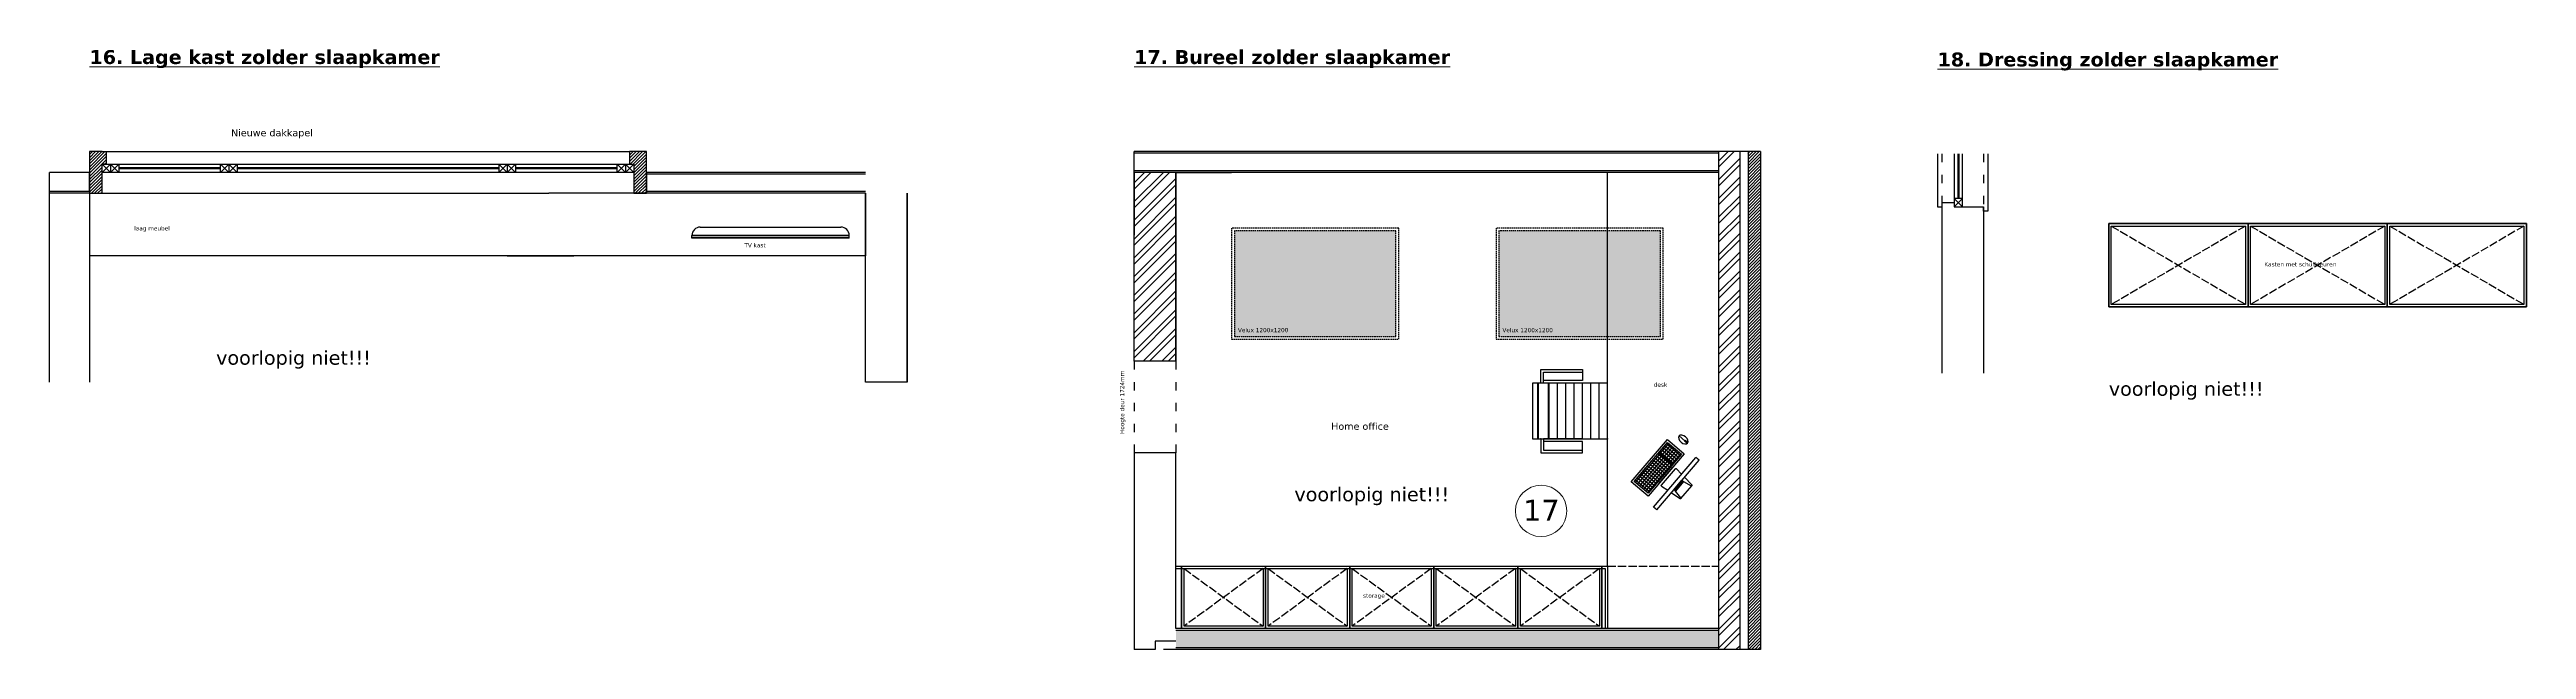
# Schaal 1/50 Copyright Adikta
# Model space of a CAD drawing. Header units: millimetres. Extents: x -153917 to -31303, y -39726 to 31262.
# Drawn here: x -153917 to -136125, y -19322 to -15008 of the extents above; entities that cross this region are included whole.
import ezdxf

# ---------------------------------------------------------------- set-up
doc = ezdxf.new("R2010")
doc.units = ezdxf.units.MM
doc.header["$LTSCALE"] = 5
for name, pattern in [('ACAD_ISO02W100', [15, 12, -3]), ('ACAD_ISO03W100', [30, 12, -18]), ('ACISOWELD', [3, 2, -1])]:
    doc.linetypes.add(name, pattern=pattern)
for name, color, linetype in [('invulling muren', 252, 'Continuous'), ('Meubel', 8, 'Continuous'), ('Meubels', 8, 'Continuous'), ('muren', 7, 'Continuous'), ('ramen', 8, 'Continuous'), ('Tekst', 7, 'Continuous')]:
    doc.layers.add(name, color=color, linetype=linetype)
doc.layers.add('Nummering schrijnwerkerij', color=80, linetype='Continuous', lineweight=0)
doc.layers.add('verre', color=4, linetype='Continuous', lineweight=0)
doc.layers.add('TV', color=7, linetype='Continuous', true_color=0x4a7369)
doc.styles.add('Arial', font='txt.shx')
pattern_1 = [(45, (27054.98, -39858.04), (-67.35192, 67.35192), []), (45, (27099.885, -39858.04), (-67.35192, 67.35192), [])]
pattern_2 = [(0, (-20296.243, 29.459), (0, 19.05), []), (90, (-20296.243, 29.459), (-19.05, 1e-15), [])]

# ---------------------------------------------------------------- blocks, each defined once
blk = doc.blocks.new('bbureaustoel1')
at = {"layer": 'Meubels'}
for p, q in [((-400, 540), (-400, 0)), ((0, 540), (-400, 540)), ((0, 0), (0, 540)), ((-500, 480), (-500, 180)), ((-400, 480), (-500, 480)), ((-400, 460), (-480, 460)), ((-480, 460), (-480, 180)), ((-420, 180), (-420, 460)), ((-400, 500), (0, 500)), ((-400, 495), (0, 495)), ((-400, 180), (-400, 460)), ((-400, 425), (0, 425)), ((-400, 420), (0, 420)), ((-400, 360), (0, 360)), ((0, 180), (0, 480)), ((0, 480), (100, 480)), ((0, 460), (80, 460)), ((20, 180), (20, 460)), ((80, 460), (80, 180)), ((100, 480), (100, 180)), ((-500, 180), (-420, 180)), ((-400, 300), (0, 300)), ((-400, 240), (0, 240)), ((-400, 180), (0, 180)), ((100, 180), (20, 180)), ((-400, 120), (0, 120)), ((-400, 60), (0, 60)), ((-400, 0), (0, 0))]:
    blk.add_line(p, q, dxfattribs=at)
for p in [(-400, 480), (-400, 420), (-400, 360), (-400, 300), (-400, 240), (-400, 180), (-400, 120), (-400, 60), (-400, 0)]:
    blk.add_point(p, dxfattribs=at)
blk = doc.blocks.new('bureaustoel')
at = {"layer": 'Meubels'}
blk.add_blockref('bbureaustoel1', (200, -540), dxfattribs=at)
blk = doc.blocks.new('computer bovenaanzicht')
at = {"layer": 'Meubel'}
h = blk.add_hatch(dxfattribs=at)
h.set_pattern_fill('NET', color=256, scale=6, style=0)
h.set_pattern_definition(pattern_2)
h.paths.add_polyline_path([(21, 25), (21, 15), (85, 15), (85, 145), (-185, 145), (-185, 15), (-129, 15), (-129, 25)])
h = blk.add_hatch(dxfattribs=at)
h.set_pattern_fill('NET', color=256, scale=6, style=0)
h.set_pattern_definition(pattern_2)
h.paths.add_polyline_path([(185, 145), (90, 145), (90, 15), (185, 15)])
for p, q in [((-235, 270), (235, 270)), ((-235, 270), (-235, 240)), ((-235, 240), (235, 240)), ((-82, 186), (-76, 240)), ((-77, 180), (77, 180)), ((-73, 270), (-65, 345)), ((-61, 350), (61, 350)), ((-56, 346), (-45, 285)), ((-45, 278), (45, 278)), ((45, 285), (56, 346)), ((65, 345), (73, 270)), ((76, 240), (82, 186)), ((235, 270), (235, 240)), ((185, 145), (-185, 145)), ((-185, 145), (-185, 15)), ((-185, 15), (185, 15)), ((-77, 160), (77, 160)), ((85, 15), (85, 145)), ((90, 15), (90, 145)), ((185, 15), (185, 145)), ((274, 116), (274, 128)), ((274, 101), (274, 48))]:
    blk.add_line(p, q, dxfattribs=at)
for points in [[(-45, 270), (45, 270), (45, 285), (-45, 285)], [(-200, 0), (200, 0), (200, 160), (-200, 160)], [(-129, 15), (21, 15), (21, 25), (-129, 25)], [(271, 101), (278, 101), (278, 116), (271, 116)], [(272, 102), (277, 102), (277, 115), (272, 115)]]:
    blk.add_lwpolyline(points, close=True, dxfattribs=at)
for centre, start, end in [((-77, 185), 174.1226, 270), ((-61, 345), 17.1027, 174.1226), ((61, 345), 5.8774, 162.8973), ((77, 185), 270, 5.8774)]:
    blk.add_arc(centre, 5, start, end, dxfattribs=at)
blk.add_ellipse((274, 88), major_axis=(0, 40), ratio=0.625, dxfattribs=at)

msp = doc.modelspace()

# ---------------------------------------------------------------- hatches: boundary and pattern name
at = {"layer": 'invulling muren'}
h = msp.add_hatch(dxfattribs=at)
h.set_pattern_fill('ANSI31', color=1, scale=5)
h.set_pattern_definition([(45, (-149706.635, -15881.817), (-11.22532, 11.22532), [])])
h.paths.add_polyline_path([(-149629.537, -15742.034), (-149719.537, -15742.034), (-149749.537, -15742.034), (-149749.537, -15832.034), (-149719.537, -15832.034), (-149719.537, -16042.034), (-149629.537, -16042.034)])
h.paths.add_polyline_path([(-153509.537, -15742.034), (-153539.537, -15742.034), (-153629.537, -15742.034), (-153629.537, -16042.034), (-153539.537, -16042.034), (-153539.537, -15832.034), (-153509.537, -15832.034)])
h = msp.add_hatch(dxfattribs=at)
h.set_pattern_fill('ANSI32', color=256, scale=10)
h.set_pattern_definition(pattern_1)
h.paths.add_polyline_path([(-141925.456, -19322.034), (-141775.456, -19322.034), (-141775.456, -15742.034), (-141925.456, -15742.034)])
h = msp.add_hatch(dxfattribs=at)
h.set_pattern_fill('ANSI31', color=256, scale=5)
h.set_pattern_definition([(45, (27054.984, -39858.043), (-11.2253202, 11.2253202), [])])
h.paths.add_polyline_path([(-141625.456, -15742.034), (-141715.456, -15742.034), (-141715.456, -19322.034), (-141625.456, -19322.034)])
h = msp.add_hatch(dxfattribs=at)
h.set_pattern_fill('ANSI32', color=256, scale=10)
h.set_pattern_definition(pattern_1)
h.paths.add_polyline_path([(-145825.456, -15892.034), (-146125.456, -15892.034), (-146125.456, -17249.034), (-145825.456, -17249.034)])
h = msp.add_hatch(dxfattribs=at)
h.set_pattern_fill('HONEY', color=256, scale=10)
h.set_pattern_definition([(0, (27054.984, -39858.043), (47.625, 27.4963064), [31.75, -63.5]), (120, (27054.984, -39858.043), (-47.625, 27.4963066), [31.75, -63.5]), (60, (27054.984, -39858.043), (1e-07, 54.992613), [-63.5, 31.75])])
h.paths.add_polyline_path([(-145825.456, -19184.534), (-145825.456, -19309.534), (-141925.456, -19309.534), (-141925.456, -19184.534)])
at = {"layer": 'ramen', "true_color": 0xb6d2d2, "transparency": 33554490}
h = msp.add_hatch(color=9, dxfattribs=at)
h.dxf.hatch_style = 1
h.paths.add_polyline_path([(-145405.456, -16312.034), (-145405.456, -17072.034), (-144245.456, -17072.034), (-144245.456, -16312.034)])
h = msp.add_hatch(color=9, dxfattribs=at)
h.dxf.hatch_style = 1
h.paths.add_polyline_path([(-143505.456, -16312.034), (-143505.456, -17072.034), (-142345.456, -17072.034), (-142345.456, -16312.034)])
at = {"layer": 'TV'}
msp.add_hatch(color=256, dxfattribs=at).paths.add_polyline_path([(-149302.157, -16360.034), (-149302.157, -16365.034), (-148172.157, -16365.034), (-148172.157, -16360.034)])

# ---------------------------------------------------------------- linework, layer by layer
at = {"layer": 'Meubel'}
for p, q in [((-146125.456, -15892.034), (-146125.456, -16342.034)), ((-142725.456, -18722.034), (-142725.456, -15892.034)), ((-148496.537, -16042.034), (-148896.537, -16042.034)), ((-148056.537, -16042.034), (-148056.537, -16492.034)), ((-148172.157, -16345.034), (-149302.157, -16345.034)), ((-149302.157, -16365.034), (-149302.157, -16345.034)), ((-149302.157, -16365.034), (-149302.157, -16345.034)), ((-148172.157, -16360.034), (-149302.157, -16360.034)), ((-148172.157, -16365.034), (-149302.157, -16365.034)), ((-149242.157, -16285.034), (-148232.157, -16285.034)), ((-148172.157, -16365.034), (-148172.157, -16345.034)), ((-136124.639, -16259.47), (-139124.639, -16259.47)), ((-139124.639, -16259.47), (-139124.639, -16859.47)), ((-136124.639, -16259.47), (-139124.639, -16259.47)), ((-139124.639, -16259.47), (-139124.639, -16859.47)), ((-138124.639, -16259.47), (-138124.639, -16859.47)), ((-138124.639, -16259.47), (-138124.639, -16859.47)), ((-138124.639, -16259.47), (-138124.639, -16859.47)), ((-138124.639, -16259.47), (-138124.639, -16859.47)), ((-137124.639, -16859.47), (-137124.639, -16259.47)), ((-137124.639, -16259.47), (-137124.639, -16859.47)), ((-137124.639, -16259.47), (-137124.639, -16859.47)), ((-137124.639, -16859.47), (-137124.639, -16259.47)), ((-137124.639, -16259.47), (-137124.639, -16859.47)), ((-137124.639, -16259.47), (-137124.639, -16859.47)), ((-136124.639, -16859.47), (-136124.639, -16259.47)), ((-136124.639, -16259.47), (-136124.639, -16859.47)), ((-136124.639, -16859.47), (-136124.639, -16259.47)), ((-136124.639, -16259.47), (-136124.639, -16859.47)), ((-148056.537, -16492.034), (-153629.537, -16492.034)), ((-150629.537, -16492.034), (-150589.537, -16492.034)), ((-150589.537, -16492.034), (-150189.537, -16492.034)), ((-150189.537, -16492.034), (-150149.537, -16492.034)), ((-148496.537, -16492.034), (-148536.537, -16492.034)), ((-148096.537, -16492.034), (-148496.537, -16492.034)), ((-148056.537, -16492.034), (-148096.537, -16492.034)), ((-139124.639, -16859.47), (-136124.639, -16859.47)), ((-139124.639, -16859.47), (-136124.639, -16859.47)), ((-145825.456, -19172.034), (-145825.456, -18722.034)), ((-145825.456, -18722.034), (-142725.456, -18722.034)), ((-145825.456, -18722.034), (-145785.456, -18722.034)), ((-145825.456, -18740.034), (-142743.456, -18740.034)), ((-145785.456, -18722.034), (-145785.456, -19172.034)), ((-145181.456, -18722.034), (-145181.456, -19172.034)), ((-144577.456, -18722.034), (-144577.456, -19172.034)), ((-143973.456, -18722.034), (-143973.456, -19172.034)), ((-143369.456, -18722.034), (-143369.456, -19172.034)), ((-142765.456, -19172.034), (-142765.456, -18722.034)), ((-142743.456, -18740.034), (-142743.456, -19172.034)), ((-142725.456, -18722.034), (-142725.456, -19172.034)), ((-142725.456, -19172.034), (-142765.456, -19172.034))]:
    msp.add_line(p, q, dxfattribs=at)
at = {"layer": 'Meubel', "linetype": 'ACAD_ISO02W100'}
for p, q in [((-139106.639, -16277.47), (-138142.639, -16841.47)), ((-138142.639, -16277.47), (-139106.639, -16841.47)), ((-139106.639, -16277.47), (-138142.639, -16841.47)), ((-138142.639, -16277.47), (-139106.639, -16841.47)), ((-138106.639, -16277.47), (-137142.639, -16841.47)), ((-137142.639, -16277.47), (-138106.639, -16841.47)), ((-138106.639, -16277.47), (-137142.639, -16841.47)), ((-137142.639, -16277.47), (-138106.639, -16841.47)), ((-137106.639, -16277.47), (-136142.639, -16841.47)), ((-136142.639, -16277.47), (-137106.639, -16841.47)), ((-137106.639, -16277.47), (-136142.639, -16841.47)), ((-136142.639, -16277.47), (-137106.639, -16841.47)), ((-145767.456, -18740.034), (-145199.456, -19154.034)), ((-145199.456, -18740.034), (-145767.456, -19154.034)), ((-145163.456, -18740.034), (-144595.456, -19154.034)), ((-144595.456, -18740.034), (-145163.456, -19154.034)), ((-144559.456, -18740.034), (-143991.456, -19154.034)), ((-143991.456, -18740.034), (-144559.456, -19154.034)), ((-143955.456, -18740.034), (-143387.456, -19154.034)), ((-143387.456, -18740.034), (-143955.456, -19154.034)), ((-143351.456, -18740.034), (-142783.456, -19154.034)), ((-142783.456, -18740.034), (-143351.456, -19154.034)), ((-142725.456, -18722.034), (-141925.456, -18722.034))]:
    msp.add_line(p, q, dxfattribs=at)
at = {"layer": 'Meubel'}
for points in [[(-139124.639, -16259.47), (-138124.639, -16259.47), (-138124.639, -16859.47), (-139124.639, -16859.47)], [(-139124.639, -16259.47), (-138124.639, -16259.47), (-138124.639, -16859.47), (-139124.639, -16859.47)], [(-139106.639, -16277.47), (-138142.639, -16277.47), (-138142.639, -16841.47), (-139106.639, -16841.47)], [(-139106.639, -16277.47), (-138142.639, -16277.47), (-138142.639, -16841.47), (-139106.639, -16841.47)], [(-138124.639, -16259.47), (-137124.639, -16259.47), (-137124.639, -16859.47), (-138124.639, -16859.47)], [(-138124.639, -16259.47), (-137124.639, -16259.47), (-137124.639, -16859.47), (-138124.639, -16859.47)], [(-138106.639, -16277.47), (-137142.639, -16277.47), (-137142.639, -16841.47), (-138106.639, -16841.47)], [(-138106.639, -16277.47), (-137142.639, -16277.47), (-137142.639, -16841.47), (-138106.639, -16841.47)], [(-137124.639, -16259.47), (-136124.639, -16259.47), (-136124.639, -16859.47), (-137124.639, -16859.47)], [(-137124.639, -16259.47), (-136124.639, -16259.47), (-136124.639, -16859.47), (-137124.639, -16859.47)], [(-137106.639, -16277.47), (-136142.639, -16277.47), (-136142.639, -16841.47), (-137106.639, -16841.47)], [(-137106.639, -16277.47), (-136142.639, -16277.47), (-136142.639, -16841.47), (-137106.639, -16841.47)], [(-145785.456, -18722.034), (-145181.456, -18722.034), (-145181.456, -19172.034), (-145785.456, -19172.034)], [(-145767.456, -18740.034), (-145199.456, -18740.034), (-145199.456, -19154.034), (-145767.456, -19154.034)], [(-145181.456, -18722.034), (-144577.456, -18722.034), (-144577.456, -19172.034), (-145181.456, -19172.034)], [(-145163.456, -18740.034), (-144595.456, -18740.034), (-144595.456, -19154.034), (-145163.456, -19154.034)], [(-144577.456, -18722.034), (-143973.456, -18722.034), (-143973.456, -19172.034), (-144577.456, -19172.034)], [(-144559.456, -18740.034), (-143991.456, -18740.034), (-143991.456, -19154.034), (-144559.456, -19154.034)], [(-143973.456, -18722.034), (-143369.456, -18722.034), (-143369.456, -19172.034), (-143973.456, -19172.034)], [(-143955.456, -18740.034), (-143387.456, -18740.034), (-143387.456, -19154.034), (-143955.456, -19154.034)], [(-143369.456, -18722.034), (-142765.456, -18722.034), (-142765.456, -19172.034), (-143369.456, -19172.034)], [(-143351.456, -18740.034), (-142783.456, -18740.034), (-142783.456, -19154.034), (-143351.456, -19154.034)]]:
    msp.add_lwpolyline(points, close=True, dxfattribs=at)
for centre, start, end in [((-149242.157, -16345.034), 90, 180), ((-148232.157, -16345.034), 0, 90)]:
    msp.add_arc(centre, 60, start, end, dxfattribs=at)
at = {"layer": 'muren'}
for p, q in [((-153539.537, -15742.034), (-153629.537, -15742.034)), ((-153629.537, -15742.034), (-153629.537, -16042.034)), ((-153539.537, -15742.034), (-149749.537, -15742.034)), ((-153539.537, -15742.034), (-153509.537, -15742.034)), ((-153539.537, -16042.034), (-153539.537, -15832.034)), ((-153509.537, -15832.034), (-153539.537, -15832.034)), ((-153509.537, -15742.034), (-153509.537, -15832.034)), ((-149719.537, -15742.034), (-149749.537, -15742.034)), ((-149749.537, -15742.034), (-149749.537, -15832.034)), ((-149749.537, -15832.034), (-149719.537, -15832.034)), ((-149629.537, -15742.034), (-149719.537, -15742.034)), ((-149719.537, -15832.034), (-149719.537, -16042.034)), ((-149629.537, -16042.034), (-149629.537, -15742.034)), ((-149629.537, -16042.034), (-149629.537, -15742.034)), ((-141625.456, -15742.034), (-146125.456, -15742.034)), ((-146125.456, -15892.034), (-146125.456, -15742.034)), ((-141925.456, -15754.534), (-146125.456, -15754.534)), ((-141925.456, -19322.034), (-141925.456, -15742.034)), ((-141775.456, -15742.034), (-141775.456, -19322.034)), ((-141715.456, -15742.034), (-141715.456, -19322.034)), ((-141625.456, -15742.034), (-141625.456, -19322.034)), ((-140354.649, -15759.47), (-140354.649, -15759.47)), ((-153629.537, -15892.034), (-153916.537, -15892.034)), ((-153916.537, -16042.034), (-153916.537, -15892.034)), ((-153629.537, -16029.534), (-153629.537, -15892.034)), ((-153629.537, -15892.034), (-153629.537, -16042.034)), ((-148056.537, -15892.034), (-149629.537, -15892.034)), ((-149629.537, -15892.034), (-149629.537, -16042.034)), ((-148056.537, -15904.534), (-149629.537, -15904.534)), ((-141925.456, -15879.534), (-146125.456, -15879.534)), ((-141925.456, -15892.034), (-146125.456, -15892.034)), ((-146125.456, -17249.034), (-146125.456, -15892.034)), ((-145825.456, -17249.034), (-145825.456, -15892.034)), ((-145825.456, -15892.034), (-145825.456, -17249.034)), ((-153629.537, -16029.534), (-153916.537, -16029.534)), ((-153629.537, -16042.034), (-153916.537, -16042.034)), ((-153916.537, -17399.034), (-153916.537, -16042.034)), ((-153629.537, -16042.034), (-153629.537, -17399.034)), ((-153629.537, -16042.034), (-153539.537, -16042.034)), ((-153539.537, -16042.034), (-150329.537, -16042.034)), ((-148056.537, -16042.034), (-150329.537, -16042.034)), ((-149719.537, -16042.034), (-149629.537, -16042.034)), ((-148056.537, -16029.534), (-149629.537, -16029.534)), ((-148056.537, -17399.034), (-148056.537, -16042.034)), ((-147756.537, -17399.034), (-147756.537, -16042.034)), ((-147756.537, -16042.034), (-147756.537, -17399.034)), ((-140324.639, -16109.47), (-140324.639, -17335.814)), ((-140324.639, -16109.47), (-140234.639, -16109.47)), ((-140324.639, -16109.47), (-140324.639, -17335.814)), ((-140324.639, -16109.47), (-140234.639, -16109.47)), ((-140234.639, -16109.47), (-140234.639, -16139.47)), ((-140234.639, -16109.47), (-140234.639, -16139.47)), ((-140234.639, -16139.47), (-140024.639, -16139.47)), ((-140234.639, -16139.47), (-140024.639, -16139.47)), ((-140024.639, -16139.47), (-140024.639, -17335.814)), ((-140024.639, -16139.47), (-140024.639, -17335.814)), ((-145825.456, -17249.034), (-146125.456, -17249.034)), ((-147756.537, -17399.034), (-148056.537, -17399.034)), ((-145825.456, -17909.034), (-146125.456, -17909.034)), ((-146125.456, -17909.034), (-146125.456, -19322.034)), ((-145825.456, -18272.034), (-145825.456, -17909.034)), ((-145825.456, -19172.034), (-145825.456, -17909.034)), ((-141925.456, -19172.034), (-145825.456, -19172.034)), ((-141925.456, -19184.534), (-145825.456, -19184.534)), ((-145975.456, -19322.034), (-146125.456, -19322.034)), ((-145915.456, -19262.034), (-145975.456, -19262.034)), ((-145975.456, -19262.034), (-145975.456, -19322.034)), ((-145825.456, -19262.034), (-145915.456, -19262.034)), ((-145825.456, -19322.034), (-145915.456, -19322.034)), ((-141925.456, -19309.534), (-145825.456, -19309.534)), ((-141625.456, -19322.034), (-145825.456, -19322.034))]:
    msp.add_line(p, q, dxfattribs=at)
at = {"layer": 'muren', "linetype": 'ACAD_ISO03W100'}
for p, q in [((-140324.639, -15759.47), (-140324.639, -16109.47)), ((-140324.639, -15759.47), (-140324.639, -16109.47)), ((-140024.639, -15759.47), (-140024.639, -16139.47)), ((-140024.639, -15759.47), (-140024.639, -16139.47)), ((-146125.456, -17249.034), (-146125.456, -17909.034)), ((-145825.456, -17249.034), (-145825.456, -17909.034))]:
    msp.add_line(p, q, dxfattribs=at)
at = {"layer": 'Nummering schrijnwerkerij'}
msp.add_circle((-143202.307, -18326.046), 184.725, dxfattribs=at)
at = {"layer": 'ramen'}
for p, q in [((-153539.537, -15832.034), (-149719.537, -15832.034)), ((-153539.537, -15892.034), (-153539.537, -15832.034)), ((-153539.537, -15832.034), (-153479.537, -15832.034)), ((-153479.537, -15892.034), (-153539.537, -15832.034)), ((-153539.537, -15892.034), (-153479.537, -15832.034)), ((-153479.537, -15832.034), (-153479.537, -15892.034)), ((-153479.537, -15832.034), (-153419.537, -15832.034)), ((-153419.537, -15892.034), (-153479.537, -15832.034)), ((-153479.537, -15892.034), (-153419.537, -15832.034)), ((-153419.537, -15832.034), (-153419.537, -15892.034)), ((-153419.537, -15832.034), (-153419.537, -15892.034)), ((-152689.537, -15892.034), (-152689.537, -15832.034)), ((-152629.537, -15892.034), (-152689.537, -15832.034)), ((-152689.537, -15892.034), (-152629.537, -15832.034)), ((-152629.537, -15832.034), (-152629.537, -15892.034)), ((-152629.537, -15832.034), (-152629.537, -15892.034)), ((-152569.537, -15892.034), (-152629.537, -15832.034)), ((-152629.537, -15892.034), (-152569.537, -15832.034)), ((-152569.537, -15832.034), (-152569.537, -15892.034)), ((-152569.537, -15832.034), (-152569.537, -15892.034)), ((-150629.537, -15892.034), (-150689.537, -15832.034)), ((-150689.537, -15892.034), (-150629.537, -15832.034)), ((-150689.537, -15832.034), (-150689.537, -15892.034)), ((-150629.537, -15832.034), (-150629.537, -15892.034)), ((-150569.537, -15892.034), (-150629.537, -15832.034)), ((-150629.537, -15892.034), (-150569.537, -15832.034)), ((-150569.537, -15832.034), (-150569.537, -15892.034)), ((-150569.537, -15832.034), (-150569.537, -15892.034)), ((-149839.537, -15892.034), (-149839.537, -15832.034)), ((-149779.537, -15892.034), (-149839.537, -15832.034)), ((-149839.537, -15892.034), (-149779.537, -15832.034)), ((-149779.537, -15832.034), (-149779.537, -15892.034)), ((-149719.537, -15892.034), (-149779.537, -15832.034)), ((-149779.537, -15892.034), (-149719.537, -15832.034)), ((-149719.537, -15832.034), (-149719.537, -15892.034)), ((-149719.537, -15832.034), (-149719.537, -15892.034)), ((-149719.537, -15832.034), (-149719.537, -15892.034)), ((-140354.649, -15759.47), (-140354.649, -16109.47)), ((-140354.649, -15759.47), (-140354.649, -16109.47)), ((-140234.639, -15759.47), (-140234.639, -16139.47)), ((-140234.639, -15759.47), (-140234.639, -16139.47)), ((-140174.639, -16139.47), (-140174.639, -15759.47)), ((-140174.639, -16139.47), (-140174.639, -15759.47)), ((-139994.639, -15759.47), (-139994.639, -16139.47)), ((-139994.639, -15759.47), (-139994.639, -16139.47)), ((-149719.537, -15892.034), (-153539.537, -15892.034)), ((-145825.456, -15892.034), (-145425.456, -15892.034)), ((-141925.456, -15892.034), (-142325.456, -15892.034)), ((-140354.649, -16109.47), (-140354.649, -16139.47)), ((-140354.649, -16109.47), (-140354.649, -16139.47)), ((-140354.649, -16139.47), (-140324.639, -16139.47)), ((-140354.649, -16139.47), (-140324.639, -16139.47)), ((-140174.639, -16079.47), (-140234.639, -16079.47)), ((-140234.639, -16079.47), (-140174.639, -16139.47)), ((-140174.639, -16079.47), (-140234.639, -16139.47)), ((-140174.639, -16079.47), (-140234.639, -16079.47)), ((-140234.639, -16079.47), (-140174.639, -16139.47)), ((-140174.639, -16079.47), (-140234.639, -16139.47)), ((-140234.639, -16139.47), (-140174.639, -16139.47)), ((-140234.639, -16139.47), (-140174.639, -16139.47)), ((-140174.639, -16139.47), (-140174.639, -16079.47)), ((-140174.639, -16139.47), (-140174.639, -16079.47)), ((-140024.639, -16169.47), (-140024.639, -16139.47)), ((-140024.639, -16169.47), (-140024.639, -16139.47)), ((-139994.639, -16169.47), (-140024.639, -16169.47)), ((-139994.639, -16169.47), (-140024.639, -16169.47)), ((-139994.639, -16139.47), (-139994.639, -16169.47)), ((-139994.639, -16139.47), (-139994.639, -16169.47))]:
    msp.add_line(p, q, dxfattribs=at)
at = {"layer": 'ramen', "linetype": 'ACISOWELD'}
for points in [[(-145425.456, -17092.034), (-144225.456, -17092.034), (-144225.456, -16292.034), (-145425.456, -16292.034)], [(-145405.456, -17072.034), (-144245.456, -17072.034), (-144245.456, -16312.034), (-145405.456, -16312.034)], [(-143525.456, -17092.034), (-142325.456, -17092.034), (-142325.456, -16292.034), (-143525.456, -16292.034)], [(-143505.456, -17072.034), (-142345.456, -17072.034), (-142345.456, -16312.034), (-143505.456, -16312.034)]]:
    msp.add_lwpolyline(points, close=True, dxfattribs=at)
at = {"layer": 'verre'}
for p, q in [((-140209.639, -15759.47), (-140209.639, -16079.47)), ((-140209.639, -15759.47), (-140209.639, -16079.47)), ((-140204.639, -15759.47), (-140204.639, -16079.47)), ((-140204.639, -15759.47), (-140204.639, -16079.47)), ((-140199.639, -15759.47), (-140199.639, -16079.47)), ((-140199.639, -15759.47), (-140199.639, -16079.47)), ((-153419.537, -15857.034), (-152689.537, -15857.034)), ((-153419.537, -15862.034), (-152689.537, -15862.034)), ((-153419.537, -15862.034), (-152689.537, -15862.034)), ((-153419.537, -15867.034), (-152689.537, -15867.034)), ((-152569.537, -15857.034), (-152539.537, -15857.034)), ((-152569.537, -15857.034), (-151689.537, -15857.034)), ((-152569.537, -15862.034), (-152539.537, -15862.034)), ((-152569.537, -15862.034), (-152539.537, -15862.034)), ((-152569.537, -15862.034), (-151689.537, -15862.034)), ((-152569.537, -15867.034), (-151689.537, -15867.034)), ((-151689.537, -15857.034), (-150689.537, -15857.034)), ((-151689.537, -15862.034), (-150689.537, -15862.034)), ((-151689.537, -15867.034), (-150689.537, -15867.034)), ((-150569.537, -15857.034), (-149839.537, -15857.034)), ((-150569.537, -15862.034), (-150166.537, -15862.034)), ((-150569.537, -15862.034), (-149839.537, -15862.034)), ((-150569.537, -15867.034), (-149839.537, -15867.034))]:
    msp.add_line(p, q, dxfattribs=at)

# ---------------------------------------------------------------- block references
at = {"layer": 'Meubel', "rotation": 90}
msp.add_blockref('bureaustoel', (-143265.456, -17607.771), dxfattribs=at)
at = {"layer": 'Meubel', "xscale": -1, "rotation": 229.6252328448336}
msp.add_blockref('computer bovenaanzicht', (-142425.306, -17964.282), dxfattribs=at)

# ---------------------------------------------------------------- texts
at = {"layer": 'Nummering schrijnwerkerij', "attachment_point": 1}
for s, width, insert, char_height in [('{\\fVerdana|b1|i0|c0|p34;\\L16. Lage kast zolder slaapkamer}', 8225.00244, (-153629.537, -15012.463), 100), ('{\\fVerdana|b1|i0|c0|p34;\\L17. Bureel zolder slaapkamer}', 8225.00244, (-146125.456, -15012.463), 100), ('{\\fVerdana|b1|i0|c0|p34;\\L18. Dressing zolder slaapkamer}', 8225.00244, (-140354.649, -15029.898), 100), ('{\\fVerdana|b0|i0|c0|p34;17}', 315.86058, (-143331.344, -18245.867), 150)]:
    msp.add_mtext_dynamic_manual_height_columns(s, width=width, gutter_width=12.5, heights=[0], dxfattribs=dict(at, insert=insert, char_height=char_height))
at = {"layer": 'Tekst', "char_height": 50, "width": 1582.58803, "attachment_point": 3}
for s, insert in [('{\\fVerdana|b0|i0|c0|p34;\\C1;Nieuwe dakkapel}', (-152025.015, -15582.176)), ('{\\fVerdana|b0|i0|c0|p34;Home office}', (-144296.569, -17692.283))]:
    msp.add_mtext(s, dxfattribs=dict(at, insert=insert))
at = {"layer": 'Tekst', "char_height": 30, "attachment_point": 1}
for s, insert in [('{\\fVerdana|b0|i0|c0|p34;laag meubel}', (-153308.247, -16279.138)), ('{\\fVerdana|b0|i0|c0|p34;TV kast}', (-148925.441, -16400.464)), ('{\\fVerdana|b0|i0|c0|p34;Kasten met schuifdeuren}', (-138007.558, -16537.44)), ('{\\fVerdana|b0|i0|c0|p34;Kasten met schuifdeuren}', (-138007.558, -16537.44)), ('{\\fVerdana|b0|i0|c0|p34;desk}', (-142393.075, -17403.296)), ('{\\fVerdana|b0|i0|c0|p34;storage}', (-144481.378, -18919.629))]:
    msp.add_mtext_dynamic_manual_height_columns(s, width=513.71165, gutter_width=12.5, heights=[0], dxfattribs=dict(at, insert=insert))
at = {"layer": 'Tekst', "color": 4, "char_height": 30, "attachment_point": 1}
for insert in [(-145380.492, -17010.836), (-143480.492, -17010.836)]:
    msp.add_mtext_dynamic_manual_height_columns('{\\fVerdana|b0|i0|c0|p34;Velux 1200x1200}', width=513.71165, gutter_width=12.5, heights=[0], dxfattribs=dict(at, insert=insert))
at = {"layer": 'Tekst', "char_height": 100, "width": 2800, "attachment_point": 1, "style": 'Arial'}
for insert in [(-152719.956, -17174.399), (-139124.639, -17397.709), (-144974.469, -18156.1)]:
    msp.add_mtext('{\\fVerdana|b0|i0|c0|p34;\\C1;voorlopig niet!!!}', dxfattribs=dict(at, insert=insert))
at = {"layer": 'Tekst', "insert": (-146227.114, -17772.563), "char_height": 30, "attachment_point": 1, "rotation": 90}
msp.add_mtext_dynamic_manual_height_columns('{\\fVerdana|b0|i0|c0|p34;Hoogte deur 1724mm}', width=513.71165, gutter_width=12.5, heights=[0], dxfattribs=at)

doc.saveas('drawing.dxf')
